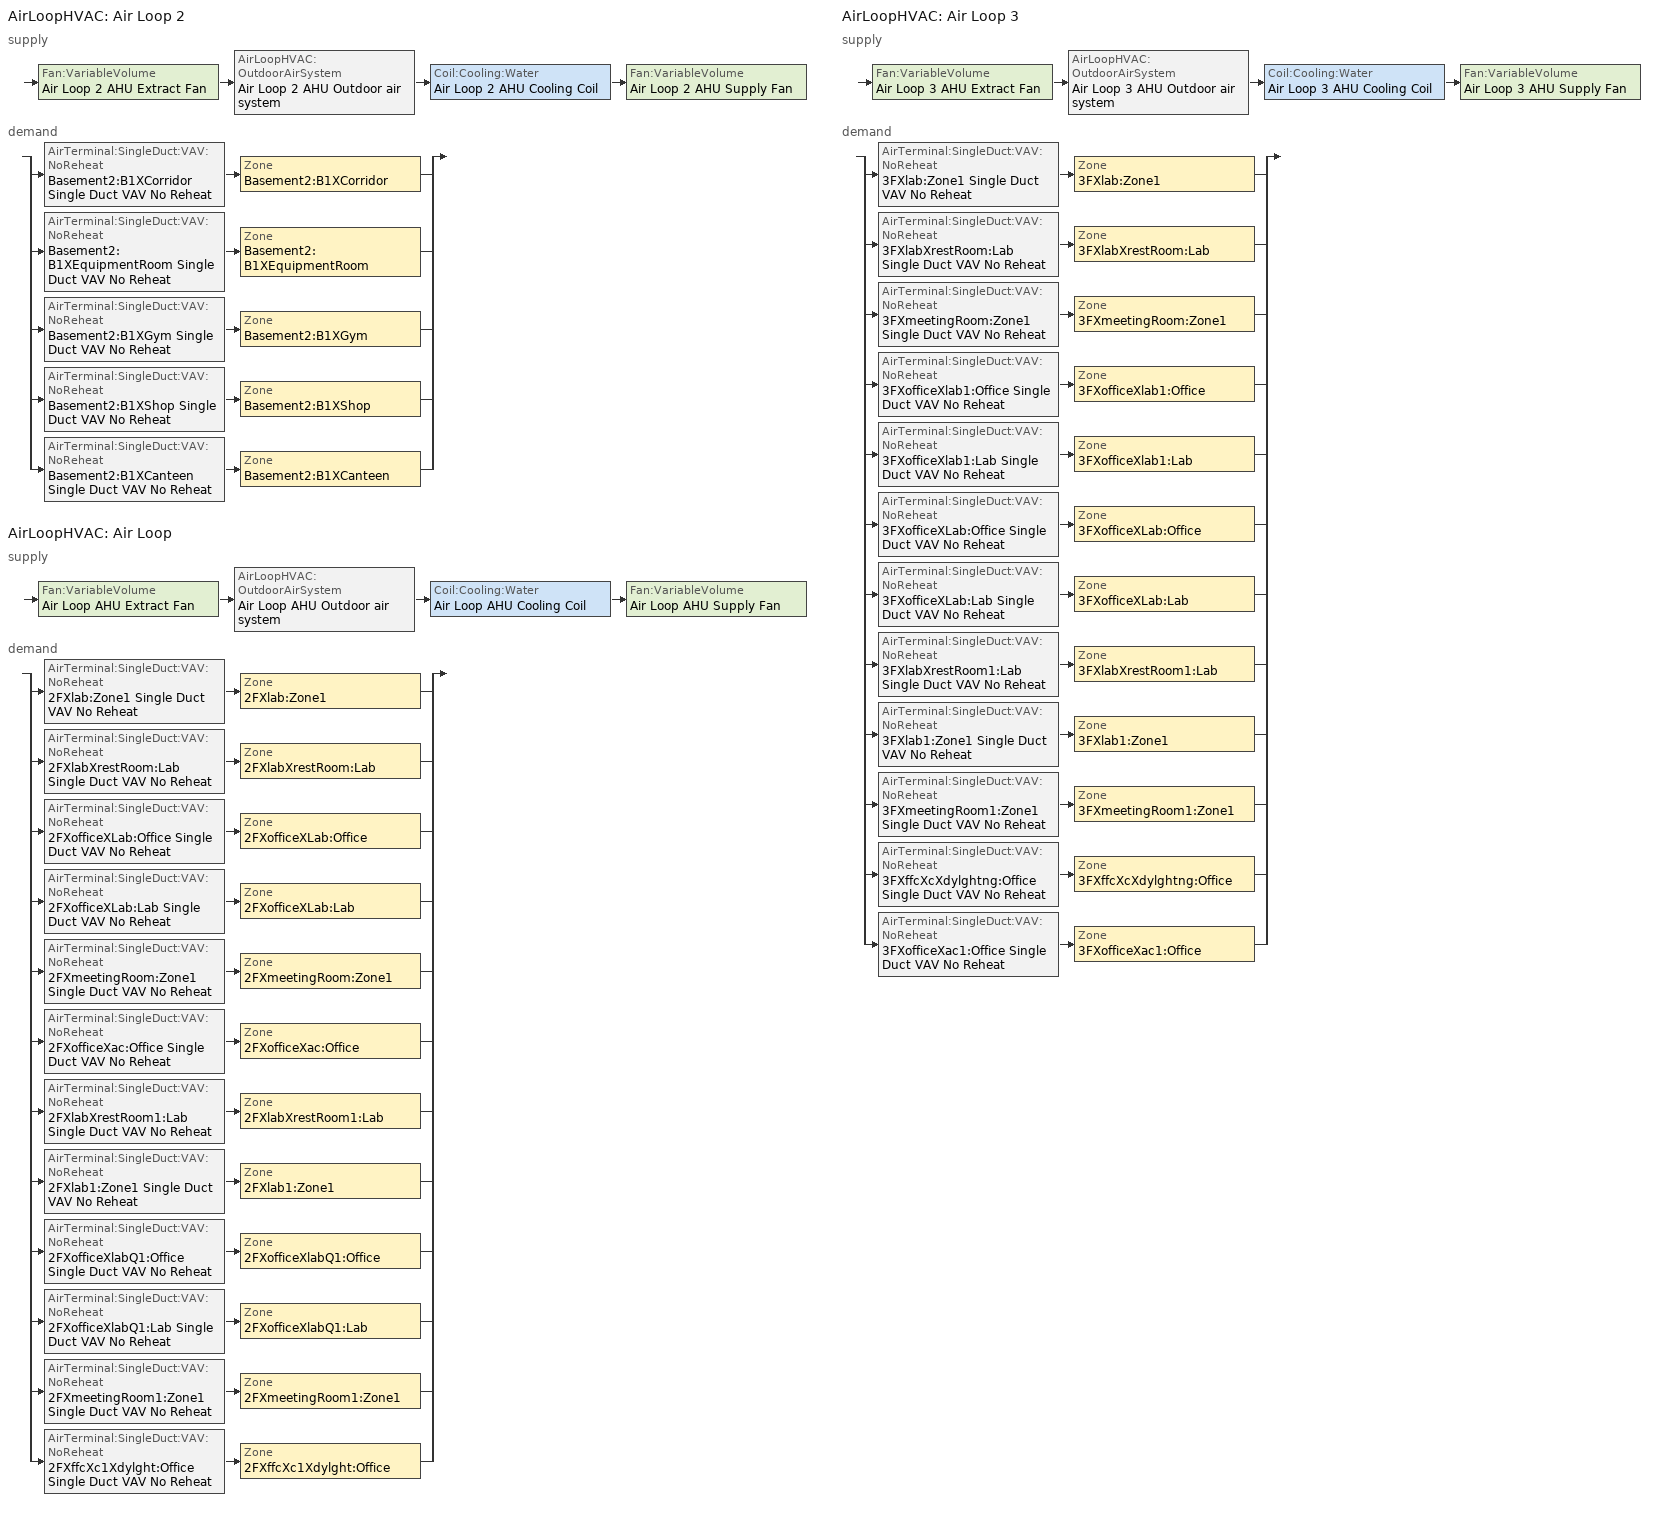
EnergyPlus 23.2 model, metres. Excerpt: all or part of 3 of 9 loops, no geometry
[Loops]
AirLoopHVAC 'Air Loop 2'
 supply: Fan:VariableVolume 'Air Loop 2 AHU Extract Fan' > AirLoopHVAC:OutdoorAirSystem 'Air Loop 2 AHU Outdoor air system' > Coil:Cooling:Water 'Air Loop 2 AHU Cooling Coil' > Fan:VariableVolume 'Air Loop 2 AHU Supply Fan'
 demand: split
  | AirTerminal:SingleDuct:VAV:NoReheat 'Basement2:B1XCorridor Single Duct VAV No Reheat' > Zone 'Basement2:B1XCorridor'
  | AirTerminal:SingleDuct:VAV:NoReheat 'Basement2:B1XEquipmentRoom Single Duct VAV No Reheat' > Zone 'Basement2:B1XEquipmentRoom'
  | AirTerminal:SingleDuct:VAV:NoReheat 'Basement2:B1XGym Single Duct VAV No Reheat' > Zone 'Basement2:B1XGym'
  | AirTerminal:SingleDuct:VAV:NoReheat 'Basement2:B1XShop Single Duct VAV No Reheat' > Zone 'Basement2:B1XShop'
  | AirTerminal:SingleDuct:VAV:NoReheat 'Basement2:B1XCanteen Single Duct VAV No Reheat' > Zone 'Basement2:B1XCanteen'
AirLoopHVAC 'Air Loop'
 supply: Fan:VariableVolume 'Air Loop AHU Extract Fan' > AirLoopHVAC:OutdoorAirSystem 'Air Loop AHU Outdoor air system' > Coil:Cooling:Water 'Air Loop AHU Cooling Coil' > Fan:VariableVolume 'Air Loop AHU Supply Fan'
 demand: split
  | AirTerminal:SingleDuct:VAV:NoReheat '2FXlab:Zone1 Single Duct VAV No Reheat' > Zone '2FXlab:Zone1'
  | AirTerminal:SingleDuct:VAV:NoReheat '2FXlabXrestRoom:Lab Single Duct VAV No Reheat' > Zone '2FXlabXrestRoom:Lab'
  | AirTerminal:SingleDuct:VAV:NoReheat '2FXofficeXLab:Office Single Duct VAV No Reheat' > Zone '2FXofficeXLab:Office'
  | AirTerminal:SingleDuct:VAV:NoReheat '2FXofficeXLab:Lab Single Duct VAV No Reheat' > Zone '2FXofficeXLab:Lab'
  | AirTerminal:SingleDuct:VAV:NoReheat '2FXmeetingRoom:Zone1 Single Duct VAV No Reheat' > Zone '2FXmeetingRoom:Zone1'
  | AirTerminal:SingleDuct:VAV:NoReheat '2FXofficeXac:Office Single Duct VAV No Reheat' > Zone '2FXofficeXac:Office'
  | AirTerminal:SingleDuct:VAV:NoReheat '2FXlabXrestRoom1:Lab Single Duct VAV No Reheat' > Zone '2FXlabXrestRoom1:Lab'
  | AirTerminal:SingleDuct:VAV:NoReheat '2FXlab1:Zone1 Single Duct VAV No Reheat' > Zone '2FXlab1:Zone1'
  | AirTerminal:SingleDuct:VAV:NoReheat '2FXofficeXlabQ1:Office Single Duct VAV No Reheat' > Zone '2FXofficeXlabQ1:Office'
  | AirTerminal:SingleDuct:VAV:NoReheat '2FXofficeXlabQ1:Lab Single Duct VAV No Reheat' > Zone '2FXofficeXlabQ1:Lab'
  | AirTerminal:SingleDuct:VAV:NoReheat '2FXmeetingRoom1:Zone1 Single Duct VAV No Reheat' > Zone '2FXmeetingRoom1:Zone1'
  | AirTerminal:SingleDuct:VAV:NoReheat '2FXffcXc1Xdylght:Office Single Duct VAV No Reheat' > Zone '2FXffcXc1Xdylght:Office'
AirLoopHVAC 'Air Loop 3'
 supply: Fan:VariableVolume 'Air Loop 3 AHU Extract Fan' > AirLoopHVAC:OutdoorAirSystem 'Air Loop 3 AHU Outdoor air system' > Coil:Cooling:Water 'Air Loop 3 AHU Cooling Coil' > Fan:VariableVolume 'Air Loop 3 AHU Supply Fan'
 demand: split
  | AirTerminal:SingleDuct:VAV:NoReheat '3FXlab:Zone1 Single Duct VAV No Reheat' > Zone '3FXlab:Zone1'
  | AirTerminal:SingleDuct:VAV:NoReheat '3FXlabXrestRoom:Lab Single Duct VAV No Reheat' > Zone '3FXlabXrestRoom:Lab'
  | AirTerminal:SingleDuct:VAV:NoReheat '3FXmeetingRoom:Zone1 Single Duct VAV No Reheat' > Zone '3FXmeetingRoom:Zone1'
  | AirTerminal:SingleDuct:VAV:NoReheat '3FXofficeXlab1:Office Single Duct VAV No Reheat' > Zone '3FXofficeXlab1:Office'
  | AirTerminal:SingleDuct:VAV:NoReheat '3FXofficeXlab1:Lab Single Duct VAV No Reheat' > Zone '3FXofficeXlab1:Lab'
  | AirTerminal:SingleDuct:VAV:NoReheat '3FXofficeXLab:Office Single Duct VAV No Reheat' > Zone '3FXofficeXLab:Office'
  | AirTerminal:SingleDuct:VAV:NoReheat '3FXofficeXLab:Lab Single Duct VAV No Reheat' > Zone '3FXofficeXLab:Lab'
  | AirTerminal:SingleDuct:VAV:NoReheat '3FXlabXrestRoom1:Lab Single Duct VAV No Reheat' > Zone '3FXlabXrestRoom1:Lab'
  | AirTerminal:SingleDuct:VAV:NoReheat '3FXlab1:Zone1 Single Duct VAV No Reheat' > Zone '3FXlab1:Zone1'
  | AirTerminal:SingleDuct:VAV:NoReheat '3FXmeetingRoom1:Zone1 Single Duct VAV No Reheat' > Zone '3FXmeetingRoom1:Zone1'
  | AirTerminal:SingleDuct:VAV:NoReheat '3FXffcXcXdylghtng:Office Single Duct VAV No Reheat' > Zone '3FXffcXcXdylghtng:Office'
  | AirTerminal:SingleDuct:VAV:NoReheat '3FXofficeXac1:Office Single Duct VAV No Reheat' > Zone '3FXofficeXac1:Office'
[Sizing:System] Type of Load to Size On=VentilationRequirement; Design Outdoor Air Flow Rate {m3/s}=autosize; Central Heating Maximum System Air Flow Ratio=autosize; Preheat Design Temperature {C}=5; Preheat Design Humidity Ratio {kgWater/kgDryAir}=0.008; Precool Design Temperature {C}=11; Precool Design Humidity Ratio {kgWater/kgDryAir}=0.008; Central Cooling Design Supply Air Temperature {C}=18; Central Heating Design Supply Air Temperature {C}=18; Type of Zone Sum to Use=Noncoincident; 100% Outdoor Air in Cooling=No; 100% Outdoor Air in Heating=No; Central Cooling Design Supply Air Humidity Ratio {kgWater/kgDryAir}=0.008; Central Heating Design Supply Air Humidity Ratio {kgWater/kgDryAir}=0.008; Cooling Supply Air Flow Rate Method=Designday; Heating Supply Air Flow Rate Method=Designday; System Outdoor Air Method=ZoneSum; Zone Maximum Outdoor Air Fraction=1; Cooling Design Capacity Method=CoolingDesignCapacity; Cooling Design Capacity {W}=autosize; Heating Design Capacity Method=HeatingDesignCapacity; Heating Design Capacity {W}=autosize; Central Cooling Capacity Control Method=VAV
Air Loop 2; Air Loop; Air Loop 3
[AirLoopHVAC] Design Supply Air Flow Rate {m3/s}=autosize
Air Loop 2; Air Loop; Air Loop 3
[Fan:VariableVolume] Availability Schedule=BPS LAB HVAC SCHEDULE; Fan Total Efficiency=0.99; Pressure Rise {Pa}=1500; Maximum Flow Rate {m3/s}=autosize; Fan Power Minimum Flow Rate Input Method=FixedFlowRate; Fan Power Minimum Flow Fraction=0.25; Fan Power Minimum Air Flow Rate {m3/s}=0; Motor Efficiency=0.9; Motor In Airstream Fraction=1; Fan Power Coefficient 1=0.0792803; Fan Power Coefficient 2=-0.12618; Fan Power Coefficient 3=1.81569; Fan Power Coefficient 4=-2.14488; Fan Power Coefficient 5=1.37799
Air Loop 2 AHU Extract Fan; Air Loop 2 AHU Supply Fan; Air Loop AHU Extract Fan; Air Loop AHU Supply Fan; Air Loop 3 AHU Extract Fan; Air Loop 3 AHU Supply Fan
[Controller:OutdoorAir] Minimum Outdoor Air Flow Rate {m3/s}=0; Maximum Outdoor Air Flow Rate {m3/s}=autosize; Economizer Control Type=NoEconomizer; Economizer Control Action Type=ModulateFlow; Lockout Type=NoLockout; Minimum Limit Type=FixedMinimum; Minimum Outdoor Air Schedule=BPS LAB SCHEDULE; High Humidity Control=No; High Humidity Outdoor Air Flow Ratio=1; Control High Indoor Humidity Based on Outdoor Humidity Ratio=Yes; Heat Recovery Bypass Control Type=BypassWhenWithinEconomizerLimits
Name | Mechanical Ventilation Controller
Air Loop 2 AHU Outdoor Air Controller | Air Loop 2 AHU Mechanical Ventilation Controller
Air Loop AHU Outdoor Air Controller | Air Loop AHU Mechanical Ventilation Controller
Air Loop 3 AHU Outdoor Air Controller | Air Loop 3 AHU Mechanical Ventilation Controller
[HeatExchanger:AirToAir:SensibleAndLatent] Availability Schedule=BPS LAB HVAC SCHEDULE; Nominal Supply Air Flow Rate {m3/s}=autosize; Sensible Effectiveness at 100% Heating Air Flow=0.7; Latent Effectiveness at 100% Heating Air Flow=0.7; Sensible Effectiveness at 75% Heating Air Flow=0.75; Latent Effectiveness at 75% Heating Air Flow=0.7; Sensible Effectiveness at 100% Cooling Air Flow=0.7; Latent Effectiveness at 100% Cooling Air Flow=0.7; Sensible Effectiveness at 75% Cooling Air Flow=0.75; Latent Effectiveness at 75% Cooling Air Flow=0.7; Nominal Electric Power {W}=0; Supply Air Outlet Temperature Control=No; Heat Exchanger Type=Rotary; Frost Control Type=None; Threshold Temperature {C}=1.7; Initial Defrost Time Fraction=0.167; Rate of Defrost Time Fraction Increase {1/K}=0.024; Economizer Lockout=Yes
Air Loop 2 AHU Heat Recovery Device; Air Loop AHU Heat Recovery Device; Air Loop 3 AHU Heat Recovery Device
[Controller:MechanicalVentilation] Availability Schedule=On 24/7; Demand Controlled Ventilation=Yes; System Outdoor Air Method=Standard62.1VentilationRateProcedure; Zone Maximum Outdoor Air Fraction=1
Name | Zone or ZoneList 1 | Design Specification Outdoor Air Object Name 1 | Design Specification Zone Air Distribution Object Name 1 | Zone or ZoneList 2 | Design Specification Outdoor Air Object Name 2 | Design Specification Zone Air Distribution Object Name 2 | Zone or ZoneList 3 | Design Specification Outdoor Air Object Name 3 | Design Specification Zone Air Distribution Object Name 3 | Zone or ZoneList 4 | Design Specification Outdoor Air Object Name 4 | Design Specification Zone Air Distribution Object Name 4 | Zone or ZoneList 5 | Design Specification Outdoor Air Object Name 5 | Design Specification Zone Air Distribution Object Name 5 | Zone or ZoneList 6 | Design Specification Outdoor Air Object Name 6 | Design Specification Zone Air Distribution Object Name 6 | Zone or ZoneList 7 | Design Specification Outdoor Air Object Name 7 | Design Specification Zone Air Distribution Object Name 7 | Zone or ZoneList 8 | Design Specification Outdoor Air Object Name 8 | Design Specification Zone Air Distribution Object Name 8 | Zone or ZoneList 9 | Design Specification Outdoor Air Object Name 9 | Design Specification Zone Air Distribution Object Name 9 | Zone or ZoneList 10 | Design Specification Outdoor Air Object Name 10 | Design Specification Zone Air Distribution Object Name 10 | Zone or ZoneList 11 | Design Specification Outdoor Air Object Name 11 | Design Specification Zone Air Distribution Object Name 11 | Zone or ZoneList 12 | Design Specification Outdoor Air Object Name 12 | Design Specification Zone Air Distribution Object Name 12
Air Loop 2 AHU Mechanical Ventilation Controller | Basement2:B1XCorridor | Basement2:B1XCorridor Design Specification Outdoor Air Object | Basement2:B1XCorridor Design Specification Zone Air Distribution Object | Basement2:B1XEquipmentRoom | Basement2:B1XEquipmentRoom Design Specification Outdoor Air Object | Basement2:B1XEquipmentRoom Design Specification Zone Air Distribution Object | Basement2:B1XGym | Basement2:B1XGym Design Specification Outdoor Air Object | Basement2:B1XGym Design Specification Zone Air Distribution Object | Basement2:B1XShop | Basement2:B1XShop Design Specification Outdoor Air Object | Basement2:B1XShop Design Specification Zone Air Distribution Object | Basement2:B1XCanteen | Basement2:B1XCanteen Design Specification Outdoor Air Object | Basement2:B1XCanteen Design Specification Zone Air Distribution Object
Air Loop AHU Mechanical Ventilation Controller | 2FXlab:Zone1 | 2FXlab:Zone1 Design Specification Outdoor Air Object | 2FXlab:Zone1 Design Specification Zone Air Distribution Object | 2FXlabXrestRoom:Lab | 2FXlabXrestRoom:Lab Design Specification Outdoor Air Object | 2FXlabXrestRoom:Lab Design Specification Zone Air Distribution Object | 2FXofficeXLab:Office | 2FXofficeXLab:Office Design Specification Outdoor Air Object | 2FXofficeXLab:Office Design Specification Zone Air Distribution Object | 2FXofficeXLab:Lab | 2FXofficeXLab:Lab Design Specification Outdoor Air Object | 2FXofficeXLab:Lab Design Specification Zone Air Distribution Object | 2FXmeetingRoom:Zone1 | 2FXmeetingRoom:Zone1 Design Specification Outdoor Air Object | 2FXmeetingRoom:Zone1 Design Specification Zone Air Distribution Object | 2FXofficeXac:Office | 2FXofficeXac:Office Design Specification Outdoor Air Object | 2FXofficeXac:Office Design Specification Zone Air Distribution Object | 2FXlabXrestRoom1:Lab | 2FXlabXrestRoom1:Lab Design Specification Outdoor Air Object | 2FXlabXrestRoom1:Lab Design Specification Zone Air Distribution Object | 2FXlab1:Zone1 | 2FXlab1:Zone1 Design Specification Outdoor Air Object | 2FXlab1:Zone1 Design Specification Zone Air Distribution Object | 2FXofficeXlabQ1:Office | 2FXofficeXlabQ1:Office Design Specification Outdoor Air Object | 2FXofficeXlabQ1:Office Design Specification Zone Air Distribution Object | 2FXofficeXlabQ1:Lab | 2FXofficeXlabQ1:Lab Design Specification Outdoor Air Object | 2FXofficeXlabQ1:Lab Design Specification Zone Air Distribution Object | 2FXmeetingRoom1:Zone1 | 2FXmeetingRoom1:Zone1 Design Specification Outdoor Air Object | 2FXmeetingRoom1:Zone1 Design Specification Zone Air Distribution Object | 2FXffcXc1Xdylght:Office | 2FXffcXc1Xdylght:Office Design Specification Outdoor Air Object | 2FXffcXc1Xdylght:Office Design Specification Zone Air Distribution Object
Air Loop 3 AHU Mechanical Ventilation Controller | 3FXlab:Zone1 | 3FXlab:Zone1 Design Specification Outdoor Air Object | 3FXlab:Zone1 Design Specification Zone Air Distribution Object | 3FXlabXrestRoom:Lab | 3FXlabXrestRoom:Lab Design Specification Outdoor Air Object | 3FXlabXrestRoom:Lab Design Specification Zone Air Distribution Object | 3FXmeetingRoom:Zone1 | 3FXmeetingRoom:Zone1 Design Specification Outdoor Air Object | 3FXmeetingRoom:Zone1 Design Specification Zone Air Distribution Object | 3FXofficeXlab1:Office | 3FXofficeXlab1:Office Design Specification Outdoor Air Object | 3FXofficeXlab1:Office Design Specification Zone Air Distribution Object | 3FXofficeXlab1:Lab | 3FXofficeXlab1:Lab Design Specification Outdoor Air Object | 3FXofficeXlab1:Lab Design Specification Zone Air Distribution Object | 3FXofficeXLab:Office | 3FXofficeXLab:Office Design Specification Outdoor Air Object | 3FXofficeXLab:Office Design Specification Zone Air Distribution Object | 3FXofficeXLab:Lab | 3FXofficeXLab:Lab Design Specification Outdoor Air Object | 3FXofficeXLab:Lab Design Specification Zone Air Distribution Object | 3FXlabXrestRoom1:Lab | 3FXlabXrestRoom1:Lab Design Specification Outdoor Air Object | 3FXlabXrestRoom1:Lab Design Specification Zone Air Distribution Object | 3FXlab1:Zone1 | 3FXlab1:Zone1 Design Specification Outdoor Air Object | 3FXlab1:Zone1 Design Specification Zone Air Distribution Object | 3FXmeetingRoom1:Zone1 | 3FXmeetingRoom1:Zone1 Design Specification Outdoor Air Object | 3FXmeetingRoom1:Zone1 Design Specification Zone Air Distribution Object | 3FXffcXcXdylghtng:Office | 3FXffcXcXdylghtng:Office Design Specification Outdoor Air Object | 3FXffcXcXdylghtng:Office Design Specification Zone Air Distribution Object | 3FXofficeXac1:Office | 3FXofficeXac1:Office Design Specification Outdoor Air Object | 3FXofficeXac1:Office Design Specification Zone Air Distribution Object
[Coil:Cooling:Water] Availability Schedule=BPS LAB HVAC SCHEDULE; Design Water Flow Rate {m3/s}=autosize; Design Air Flow Rate {m3/s}=autosize; Design Inlet Water Temperature {C}=autosize; Design Inlet Air Temperature {C}=autosize; Design Outlet Air Temperature {C}=autosize; Design Inlet Air Humidity Ratio {kgWater/kgDryAir}=autosize; Design Outlet Air Humidity Ratio {kgWater/kgDryAir}=autosize; Type of Analysis=SimpleAnalysis; Heat Exchanger Configuration=CrossFlow
Air Loop 2 AHU Cooling Coil; Air Loop AHU Cooling Coil; Air Loop 3 AHU Cooling Coil
[ZoneControl:Thermostat] Control Type Schedule=Control type schedule: Always 4
Name | Zone or ZoneList | Control 1
Basement2:B1XCorridor Thermostat | Basement2:B1XCorridor | Basement2:B1XCorridor Dual SP
Basement2:B1XEquipmentRoom Thermostat | Basement2:B1XEquipmentRoom | Basement2:B1XEquipmentRoom Dual SP
Basement2:B1XGym Thermostat | Basement2:B1XGym | Basement2:B1XGym Dual SP
Basement2:B1XShop Thermostat | Basement2:B1XShop | Basement2:B1XShop Dual SP
Basement2:B1XCanteen Thermostat | Basement2:B1XCanteen | Basement2:B1XCanteen Dual SP
2FXlab:Zone1 Thermostat | 2FXlab:Zone1 | 2FXlab:Zone1 Dual SP
2FXlabXrestRoom:Lab Thermostat | 2FXlabXrestRoom:Lab | 2FXlabXrestRoom:Lab Dual SP
2FXofficeXLab:Office Thermostat | 2FXofficeXLab:Office | 2FXofficeXLab:Office Dual SP
2FXofficeXLab:Lab Thermostat | 2FXofficeXLab:Lab | 2FXofficeXLab:Lab Dual SP
2FXmeetingRoom:Zone1 Thermostat | 2FXmeetingRoom:Zone1 | 2FXmeetingRoom:Zone1 Dual SP
2FXofficeXac:Office Thermostat | 2FXofficeXac:Office | 2FXofficeXac:Office Dual SP
2FXlabXrestRoom1:Lab Thermostat | 2FXlabXrestRoom1:Lab | 2FXlabXrestRoom1:Lab Dual SP
2FXlab1:Zone1 Thermostat | 2FXlab1:Zone1 | 2FXlab1:Zone1 Dual SP
2FXofficeXlabQ1:Office Thermostat | 2FXofficeXlabQ1:Office | 2FXofficeXlabQ1:Office Dual SP
2FXofficeXlabQ1:Lab Thermostat | 2FXofficeXlabQ1:Lab | 2FXofficeXlabQ1:Lab Dual SP
2FXmeetingRoom1:Zone1 Thermostat | 2FXmeetingRoom1:Zone1 | 2FXmeetingRoom1:Zone1 Dual SP
2FXffcXc1Xdylght:Office Thermostat | 2FXffcXc1Xdylght:Office | 2FXffcXc1Xdylght:Office Dual SP
3FXlab:Zone1 Thermostat | 3FXlab:Zone1 | 3FXlab:Zone1 Dual SP
3FXlabXrestRoom:Lab Thermostat | 3FXlabXrestRoom:Lab | 3FXlabXrestRoom:Lab Dual SP
3FXmeetingRoom:Zone1 Thermostat | 3FXmeetingRoom:Zone1 | 3FXmeetingRoom:Zone1 Dual SP
3FXofficeXlab1:Office Thermostat | 3FXofficeXlab1:Office | 3FXofficeXlab1:Office Dual SP
3FXofficeXlab1:Lab Thermostat | 3FXofficeXlab1:Lab | 3FXofficeXlab1:Lab Dual SP
3FXofficeXLab:Office Thermostat | 3FXofficeXLab:Office | 3FXofficeXLab:Office Dual SP
3FXofficeXLab:Lab Thermostat | 3FXofficeXLab:Lab | 3FXofficeXLab:Lab Dual SP
3FXlabXrestRoom1:Lab Thermostat | 3FXlabXrestRoom1:Lab | 3FXlabXrestRoom1:Lab Dual SP
3FXlab1:Zone1 Thermostat | 3FXlab1:Zone1 | 3FXlab1:Zone1 Dual SP
3FXmeetingRoom1:Zone1 Thermostat | 3FXmeetingRoom1:Zone1 | 3FXmeetingRoom1:Zone1 Dual SP
3FXffcXcXdylghtng:Office Thermostat | 3FXffcXcXdylghtng:Office | 3FXffcXcXdylghtng:Office Dual SP
3FXofficeXac1:Office Thermostat | 3FXofficeXac1:Office | 3FXofficeXac1:Office Dual SP
[ThermostatSetpoint:DualSetpoint] Heating Setpoint Temperature Schedule=Heating set point schedule; Cooling Setpoint Temperature Schedule=Cooling set point schedule
Basement2:B1XCorridor Dual SP; Basement2:B1XEquipmentRoom Dual SP; Basement2:B1XGym Dual SP; Basement2:B1XShop Dual SP; Basement2:B1XCanteen Dual SP; 2FXlab:Zone1 Dual SP; 2FXlabXrestRoom:Lab Dual SP; 2FXofficeXLab:Office Dual SP; 2FXofficeXLab:Lab Dual SP; 2FXmeetingRoom:Zone1 Dual SP; 2FXofficeXac:Office Dual SP; 2FXlabXrestRoom1:Lab Dual SP; 2FXlab1:Zone1 Dual SP; 2FXofficeXlabQ1:Office Dual SP; 2FXofficeXlabQ1:Lab Dual SP; 2FXmeetingRoom1:Zone1 Dual SP; 2FXffcXc1Xdylght:Office Dual SP; 3FXlab:Zone1 Dual SP; 3FXlabXrestRoom:Lab Dual SP; 3FXmeetingRoom:Zone1 Dual SP; 3FXofficeXlab1:Office Dual SP; 3FXofficeXlab1:Lab Dual SP; 3FXofficeXLab:Office Dual SP; 3FXofficeXLab:Lab Dual SP; 3FXlabXrestRoom1:Lab Dual SP; 3FXlab1:Zone1 Dual SP; 3FXmeetingRoom1:Zone1 Dual SP; 3FXffcXcXdylghtng:Office Dual SP; 3FXofficeXac1:Office Dual SP
[Sizing:Zone] Zone Cooling Design Supply Air Temperature Input Method=SupplyAirTemperature; Zone Cooling Design Supply Air Temperature {C}=14; Zone Heating Design Supply Air Temperature Input Method=SupplyAirTemperature; Zone Heating Design Supply Air Temperature {C}=50; Zone Cooling Design Supply Air Humidity Ratio {kgWater/kgDryAir}=0.009; Zone Heating Design Supply Air Humidity Ratio {kgWater/kgDryAir}=0.004; Zone Heating Sizing Factor=1.25; Zone Cooling Sizing Factor=1.15; Cooling Design Air Flow Method=DesignDay; Cooling Design Air Flow Rate {m3/s}=0; Cooling Minimum Air Flow per Zone Floor Area {m3/s-m2}=0.00076; Cooling Minimum Air Flow {m3/s}=0; Cooling Minimum Air Flow Fraction=0; Heating Design Air Flow Method=DesignDay; Heating Design Air Flow Rate {m3/s}=0; Heating Maximum Air Flow per Zone Floor Area {m3/s-m2}=0.00203; Heating Maximum Air Flow {m3/s}=0.14158; Heating Maximum Air Flow Fraction=0.3; Dedicated Outdoor Air System Control Strategy=NeutralSupplyAir; Dedicated Outdoor Air Low Setpoint Temperature for Design {C}=autosize; Dedicated Outdoor Air High Setpoint Temperature for Design {C}=autosize; Zone Load Sizing Method=Sensible Load Only No Latent Load; Zone Latent Cooling Design Supply Air Humidity Ratio Input Method=HumidityRatioDifference; Zone Cooling Design Supply Air Humidity Ratio Difference {kgWater/kgDryAir}=0.005; Zone Latent Heating Design Supply Air Humidity Ratio Input Method=HumidityRatioDifference; Zone Humidification Design Supply Air Humidity Ratio Difference {kgWater/kgDryAir}=0.005
Name | Zone Cooling Design Supply Air Temperature Difference {deltaC} | Zone Heating Design Supply Air Temperature Difference {deltaC} | Design Specification Outdoor Air Object | Design Specification Zone Air Distribution Object | Account for Dedicated Outdoor Air System
Basement2:B1XCorridor | 5 | 15 | Basement2:B1XCorridor Design Specification Outdoor Air Object | Basement2:B1XCorridor Design Specification Zone Air Distribution Object | No
Basement2:B1XEquipmentRoom | 5 | 15 | Basement2:B1XEquipmentRoom Design Specification Outdoor Air Object | Basement2:B1XEquipmentRoom Design Specification Zone Air Distribution Object | Yes
Basement2:B1XGym | 5 | 15 | Basement2:B1XGym Design Specification Outdoor Air Object | Basement2:B1XGym Design Specification Zone Air Distribution Object | Yes
Basement2:B1XShop | 5 | 15 | Basement2:B1XShop Design Specification Outdoor Air Object | Basement2:B1XShop Design Specification Zone Air Distribution Object | Yes
Basement2:B1XCanteen | 5 | 15 | Basement2:B1XCanteen Design Specification Outdoor Air Object | Basement2:B1XCanteen Design Specification Zone Air Distribution Object | Yes
2FXlab:Zone1 | 10 | 10 | 2FXlab:Zone1 Design Specification Outdoor Air Object | 2FXlab:Zone1 Design Specification Zone Air Distribution Object | No
2FXlabXrestRoom:Lab | 10 | 10 | 2FXlabXrestRoom:Lab Design Specification Outdoor Air Object | 2FXlabXrestRoom:Lab Design Specification Zone Air Distribution Object | No
2FXofficeXLab:Office | 10 | 10 | 2FXofficeXLab:Office Design Specification Outdoor Air Object | 2FXofficeXLab:Office Design Specification Zone Air Distribution Object | No
2FXofficeXLab:Lab | 10 | 10 | 2FXofficeXLab:Lab Design Specification Outdoor Air Object | 2FXofficeXLab:Lab Design Specification Zone Air Distribution Object | No
2FXmeetingRoom:Zone1 | 10 | 10 | 2FXmeetingRoom:Zone1 Design Specification Outdoor Air Object | 2FXmeetingRoom:Zone1 Design Specification Zone Air Distribution Object | No
2FXofficeXac:Office | 10 | 10 | 2FXofficeXac:Office Design Specification Outdoor Air Object | 2FXofficeXac:Office Design Specification Zone Air Distribution Object | No
2FXlabXrestRoom1:Lab | 10 | 10 | 2FXlabXrestRoom1:Lab Design Specification Outdoor Air Object | 2FXlabXrestRoom1:Lab Design Specification Zone Air Distribution Object | No
2FXlab1:Zone1 | 10 | 10 | 2FXlab1:Zone1 Design Specification Outdoor Air Object | 2FXlab1:Zone1 Design Specification Zone Air Distribution Object | No
2FXofficeXlabQ1:Office | 10 | 10 | 2FXofficeXlabQ1:Office Design Specification Outdoor Air Object | 2FXofficeXlabQ1:Office Design Specification Zone Air Distribution Object | No
2FXofficeXlabQ1:Lab | 10 | 10 | 2FXofficeXlabQ1:Lab Design Specification Outdoor Air Object | 2FXofficeXlabQ1:Lab Design Specification Zone Air Distribution Object | No
2FXmeetingRoom1:Zone1 | 10 | 10 | 2FXmeetingRoom1:Zone1 Design Specification Outdoor Air Object | 2FXmeetingRoom1:Zone1 Design Specification Zone Air Distribution Object | No
2FXffcXc1Xdylght:Office | 10 | 10 | 2FXffcXc1Xdylght:Office Design Specification Outdoor Air Object | 2FXffcXc1Xdylght:Office Design Specification Zone Air Distribution Object | No
3FXlab:Zone1 | 10 | 10 | 3FXlab:Zone1 Design Specification Outdoor Air Object | 3FXlab:Zone1 Design Specification Zone Air Distribution Object | No
3FXlabXrestRoom:Lab | 10 | 10 | 3FXlabXrestRoom:Lab Design Specification Outdoor Air Object | 3FXlabXrestRoom:Lab Design Specification Zone Air Distribution Object | No
3FXmeetingRoom:Zone1 | 10 | 10 | 3FXmeetingRoom:Zone1 Design Specification Outdoor Air Object | 3FXmeetingRoom:Zone1 Design Specification Zone Air Distribution Object | No
3FXofficeXlab1:Office | 10 | 10 | 3FXofficeXlab1:Office Design Specification Outdoor Air Object | 3FXofficeXlab1:Office Design Specification Zone Air Distribution Object | No
3FXofficeXlab1:Lab | 10 | 10 | 3FXofficeXlab1:Lab Design Specification Outdoor Air Object | 3FXofficeXlab1:Lab Design Specification Zone Air Distribution Object | No
3FXofficeXLab:Office | 10 | 10 | 3FXofficeXLab:Office Design Specification Outdoor Air Object | 3FXofficeXLab:Office Design Specification Zone Air Distribution Object | No
3FXofficeXLab:Lab | 10 | 10 | 3FXofficeXLab:Lab Design Specification Outdoor Air Object | 3FXofficeXLab:Lab Design Specification Zone Air Distribution Object | No
3FXlabXrestRoom1:Lab | 10 | 10 | 3FXlabXrestRoom1:Lab Design Specification Outdoor Air Object | 3FXlabXrestRoom1:Lab Design Specification Zone Air Distribution Object | No
3FXlab1:Zone1 | 10 | 10 | 3FXlab1:Zone1 Design Specification Outdoor Air Object | 3FXlab1:Zone1 Design Specification Zone Air Distribution Object | No
3FXmeetingRoom1:Zone1 | 10 | 10 | 3FXmeetingRoom1:Zone1 Design Specification Outdoor Air Object | 3FXmeetingRoom1:Zone1 Design Specification Zone Air Distribution Object | No
3FXffcXcXdylghtng:Office | 10 | 10 | 3FXffcXcXdylghtng:Office Design Specification Outdoor Air Object | 3FXffcXcXdylghtng:Office Design Specification Zone Air Distribution Object | No
3FXofficeXac1:Office | 10 | 10 | 3FXofficeXac1:Office Design Specification Outdoor Air Object | 3FXofficeXac1:Office Design Specification Zone Air Distribution Object | No
[DesignSpecification:OutdoorAir] Outdoor Air Flow per Zone Floor Area {m3/s-m2}=0; Outdoor Air Flow per Zone {m3/s}=0; Outdoor Air Flow Air Changes per Hour {1/hr}=0; Outdoor Air Schedule=On 24/7
Name | Outdoor Air Method | Outdoor Air Flow per Person {m3/s-person}
Basement2:B1XCorridor Design Specification Outdoor Air Object | Sum | 0
Basement2:B1XEquipmentRoom Design Specification Outdoor Air Object; Basement2:B1XGym Design Specification Outdoor Air Object; Basement2:B1XCanteen Design Specification Outdoor Air Object | Sum | 0.005
Basement2:B1XShop Design Specification Outdoor Air Object | Sum | 0.01
2FXlab:Zone1 Design Specification Outdoor Air Object; 2FXlabXrestRoom:Lab Design Specification Outdoor Air Object; 2FXofficeXLab:Office Design Specification Outdoor Air Object; 2FXofficeXLab:Lab Design Specification Outdoor Air Object; 2FXmeetingRoom:Zone1 Design Specification Outdoor Air Object; 2FXofficeXac:Office Design Specification Outdoor Air Object; 2FXlabXrestRoom1:Lab Design Specification Outdoor Air Object; 2FXlab1:Zone1 Design Specification Outdoor Air Object; 2FXofficeXlabQ1:Office Design Specification Outdoor Air Object; 2FXofficeXlabQ1:Lab Design Specification Outdoor Air Object; 2FXmeetingRoom1:Zone1 Design Specification Outdoor Air Object; 2FXffcXc1Xdylght:Office Design Specification Outdoor Air Object; 3FXlab:Zone1 Design Specification Outdoor Air Object; 3FXlabXrestRoom:Lab Design Specification Outdoor Air Object; 3FXmeetingRoom:Zone1 Design Specification Outdoor Air Object; 3FXofficeXlab1:Office Design Specification Outdoor Air Object; 3FXofficeXlab1:Lab Design Specification Outdoor Air Object; 3FXofficeXLab:Office Design Specification Outdoor Air Object; 3FXofficeXLab:Lab Design Specification Outdoor Air Object; 3FXlabXrestRoom1:Lab Design Specification Outdoor Air Object; 3FXlab1:Zone1 Design Specification Outdoor Air Object; 3FXmeetingRoom1:Zone1 Design Specification Outdoor Air Object; 3FXffcXcXdylghtng:Office Design Specification Outdoor Air Object; 3FXofficeXac1:Office Design Specification Outdoor Air Object | Flow/Person | 0.00944
[DesignSpecification:ZoneAirDistribution] Zone Air Distribution Effectiveness in Cooling Mode=1; Zone Air Distribution Effectiveness in Heating Mode=1; Zone Secondary Recirculation Fraction=0
Basement2:B1XCorridor Design Specification Zone Air Distribution Object; Basement2:B1XEquipmentRoom Design Specification Zone Air Distribution Object; Basement2:B1XGym Design Specification Zone Air Distribution Object; Basement2:B1XShop Design Specification Zone Air Distribution Object; Basement2:B1XCanteen Design Specification Zone Air Distribution Object; 2FXlab:Zone1 Design Specification Zone Air Distribution Object; 2FXlabXrestRoom:Lab Design Specification Zone Air Distribution Object; 2FXofficeXLab:Office Design Specification Zone Air Distribution Object; 2FXofficeXLab:Lab Design Specification Zone Air Distribution Object; 2FXmeetingRoom:Zone1 Design Specification Zone Air Distribution Object; 2FXofficeXac:Office Design Specification Zone Air Distribution Object; 2FXlabXrestRoom1:Lab Design Specification Zone Air Distribution Object; 2FXlab1:Zone1 Design Specification Zone Air Distribution Object; 2FXofficeXlabQ1:Office Design Specification Zone Air Distribution Object; 2FXofficeXlabQ1:Lab Design Specification Zone Air Distribution Object; 2FXmeetingRoom1:Zone1 Design Specification Zone Air Distribution Object; 2FXffcXc1Xdylght:Office Design Specification Zone Air Distribution Object; 3FXlab:Zone1 Design Specification Zone Air Distribution Object; 3FXlabXrestRoom:Lab Design Specification Zone Air Distribution Object; 3FXmeetingRoom:Zone1 Design Specification Zone Air Distribution Object; 3FXofficeXlab1:Office Design Specification Zone Air Distribution Object; 3FXofficeXlab1:Lab Design Specification Zone Air Distribution Object; 3FXofficeXLab:Office Design Specification Zone Air Distribution Object; 3FXofficeXLab:Lab Design Specification Zone Air Distribution Object; 3FXlabXrestRoom1:Lab Design Specification Zone Air Distribution Object; 3FXlab1:Zone1 Design Specification Zone Air Distribution Object; 3FXmeetingRoom1:Zone1 Design Specification Zone Air Distribution Object; 3FXffcXcXdylghtng:Office Design Specification Zone Air Distribution Object; 3FXofficeXac1:Office Design Specification Zone Air Distribution Object
[Zone equipment]
Basement2:B1XCorridor: Basement2:B1XCorridor Fan Coil Unit, Basement2:B1XCorridor Single Duct VAV No Reheat
Basement2:B1XEquipmentRoom: Basement2:B1XEquipmentRoom Fan Coil Unit, Basement2:B1XEquipmentRoom Single Duct VAV No Reheat
Basement2:B1XGym: Basement2:B1XGym Fan Coil Unit, Basement2:B1XGym Single Duct VAV No Reheat
Basement2:B1XShop: Basement2:B1XShop Fan Coil Unit, Basement2:B1XShop Single Duct VAV No Reheat
Basement2:B1XCanteen: Basement2:B1XCanteen Fan Coil Unit, Basement2:B1XCanteen Single Duct VAV No Reheat
2FXlab:Zone1: 2FXlab:Zone1 Fan Coil Unit, 2FXlab:Zone1 Single Duct VAV No Reheat
2FXlabXrestRoom:Lab: 2FXlabXrestRoom:Lab Fan Coil Unit, 2FXlabXrestRoom:Lab Single Duct VAV No Reheat
2FXofficeXLab:Office: 2FXofficeXLab:Office Fan Coil Unit, 2FXofficeXLab:Office Single Duct VAV No Reheat
2FXofficeXLab:Lab: 2FXofficeXLab:Lab Fan Coil Unit, 2FXofficeXLab:Lab Single Duct VAV No Reheat
2FXmeetingRoom:Zone1: 2FXmeetingRoom:Zone1 Fan Coil Unit, 2FXmeetingRoom:Zone1 Single Duct VAV No Reheat
2FXofficeXac:Office: 2FXofficeXac:Office Fan Coil Unit, 2FXofficeXac:Office Single Duct VAV No Reheat
2FXlabXrestRoom1:Lab: 2FXlabXrestRoom1:Lab Fan Coil Unit, 2FXlabXrestRoom1:Lab Single Duct VAV No Reheat
2FXlab1:Zone1: 2FXlab1:Zone1 Fan Coil Unit, 2FXlab1:Zone1 Single Duct VAV No Reheat
2FXofficeXlabQ1:Office: 2FXofficeXlabQ1:Office Fan Coil Unit, 2FXofficeXlabQ1:Office Single Duct VAV No Reheat
2FXofficeXlabQ1:Lab: 2FXofficeXlabQ1:Lab Fan Coil Unit, 2FXofficeXlabQ1:Lab Single Duct VAV No Reheat
2FXmeetingRoom1:Zone1: 2FXmeetingRoom1:Zone1 Fan Coil Unit, 2FXmeetingRoom1:Zone1 Single Duct VAV No Reheat
2FXffcXc1Xdylght:Office: 2FXffcXc1Xdylght:Office Fan Coil Unit, 2FXffcXc1Xdylght:Office Single Duct VAV No Reheat
3FXlab:Zone1: 3FXlab:Zone1 Single Duct VAV No Reheat, 3FXlab:Zone1 Fan Coil Unit
3FXlabXrestRoom:Lab: 3FXlabXrestRoom:Lab Single Duct VAV No Reheat, 3FXlabXrestRoom:Lab Fan Coil Unit
3FXmeetingRoom:Zone1: 3FXmeetingRoom:Zone1 Single Duct VAV No Reheat, 3FXmeetingRoom:Zone1 Fan Coil Unit
3FXofficeXlab1:Office: 3FXofficeXlab1:Office Single Duct VAV No Reheat, 3FXofficeXlab1:Office Fan Coil Unit
3FXofficeXlab1:Lab: 3FXofficeXlab1:Lab Single Duct VAV No Reheat, 3FXofficeXlab1:Lab Fan Coil Unit
3FXofficeXLab:Office: 3FXofficeXLab:Office Single Duct VAV No Reheat, 3FXofficeXLab:Office Fan Coil Unit
3FXofficeXLab:Lab: 3FXofficeXLab:Lab Single Duct VAV No Reheat, 3FXofficeXLab:Lab Fan Coil Unit
3FXlabXrestRoom1:Lab: 3FXlabXrestRoom1:Lab Single Duct VAV No Reheat, 3FXlabXrestRoom1:Lab Fan Coil Unit
3FXlab1:Zone1: 3FXlab1:Zone1 Single Duct VAV No Reheat, 3FXlab1:Zone1 Fan Coil Unit
3FXmeetingRoom1:Zone1: 3FXmeetingRoom1:Zone1 Single Duct VAV No Reheat, 3FXmeetingRoom1:Zone1 Fan Coil Unit
3FXffcXcXdylghtng:Office: 3FXffcXcXdylghtng:Office Single Duct VAV No Reheat, 3FXffcXcXdylghtng:Office Fan Coil Unit
3FXofficeXac1:Office: 3FXofficeXac1:Office Single Duct VAV No Reheat, 3FXofficeXac1:Office Fan Coil Unit
[AirTerminal:SingleDuct:VAV:NoReheat] Maximum Air Flow Rate {m3/s}=autosize; Zone Minimum Air Flow Input Method=Constant; Constant Minimum Air Flow Fraction=0.3; Fixed Minimum Air Flow Rate {m3/s}=0.1; Minimum Air Flow Fraction Schedule=Min supply air flow fraction schedule: Always 0.3
Name | Availability Schedule | Design Specification Outdoor Air Object
Basement2:B1XCorridor Single Duct VAV No Reheat | BPS LAB HVAC SCHEDULE | Basement2:B1XCorridor Design Specification Outdoor Air Object
Basement2:B1XEquipmentRoom Single Duct VAV No Reheat | BPS LAB HVAC SCHEDULE | Basement2:B1XEquipmentRoom Design Specification Outdoor Air Object
Basement2:B1XGym Single Duct VAV No Reheat | BPS LAB HVAC SCHEDULE | Basement2:B1XGym Design Specification Outdoor Air Object
Basement2:B1XShop Single Duct VAV No Reheat | BPS LAB HVAC SCHEDULE | Basement2:B1XShop Design Specification Outdoor Air Object
Basement2:B1XCanteen Single Duct VAV No Reheat | BPS LAB HVAC SCHEDULE | Basement2:B1XCanteen Design Specification Outdoor Air Object
2FXlab:Zone1 Single Duct VAV No Reheat; 2FXlabXrestRoom:Lab Single Duct VAV No Reheat; 2FXofficeXLab:Office Single Duct VAV No Reheat; 2FXofficeXLab:Lab Single Duct VAV No Reheat; 2FXmeetingRoom:Zone1 Single Duct VAV No Reheat; 2FXofficeXac:Office Single Duct VAV No Reheat; 2FXlabXrestRoom1:Lab Single Duct VAV No Reheat; 2FXlab1:Zone1 Single Duct VAV No Reheat; 2FXofficeXlabQ1:Office Single Duct VAV No Reheat; 2FXofficeXlabQ1:Lab Single Duct VAV No Reheat; 2FXmeetingRoom1:Zone1 Single Duct VAV No Reheat; 2FXffcXc1Xdylght:Office Single Duct VAV No Reheat; 3FXlab:Zone1 Single Duct VAV No Reheat; 3FXlabXrestRoom:Lab Single Duct VAV No Reheat; 3FXmeetingRoom:Zone1 Single Duct VAV No Reheat; 3FXofficeXlab1:Office Single Duct VAV No Reheat; 3FXofficeXlab1:Lab Single Duct VAV No Reheat; 3FXofficeXLab:Office Single Duct VAV No Reheat; 3FXofficeXLab:Lab Single Duct VAV No Reheat; 3FXlabXrestRoom1:Lab Single Duct VAV No Reheat; 3FXlab1:Zone1 Single Duct VAV No Reheat; 3FXmeetingRoom1:Zone1 Single Duct VAV No Reheat; 3FXffcXcXdylghtng:Office Single Duct VAV No Reheat; 3FXofficeXac1:Office Single Duct VAV No Reheat | On 24/7
[SetpointManager:MixedAir] Control Variable=Temperature
Name | Setpoint Node or NodeList
Air Loop 2 AHU Outdoor air system Mixed Air Manager | Air Loop 2 AHU Mixed Air Outlet
Air Loop 2 AHU Cooling Coil Mixed Air Manager | Air Loop 2 AHU Cooling Coil Air Outlet Node
Air Loop AHU Outdoor air system Mixed Air Manager | Air Loop AHU Mixed Air Outlet
Air Loop AHU Cooling Coil Mixed Air Manager | Air Loop AHU Cooling Coil Air Outlet Node
Air Loop 3 AHU Outdoor air system Mixed Air Manager | Air Loop 3 AHU Mixed Air Outlet
Air Loop 3 AHU Cooling Coil Mixed Air Manager | Air Loop 3 AHU Cooling Coil Air Outlet Node
[Controller:WaterCoil] Control Variable=Temperature; Action=Reverse; Actuator Variable=Flow; Controller Convergence Tolerance {deltaC}=autosize; Maximum Actuated Flow {m3/s}=autosize; Minimum Actuated Flow {m3/s}=0
Air Loop 2 AHU Cooling Coil Controller; Air Loop AHU Cooling Coil Controller; Air Loop 3 AHU Cooling Coil Controller
[Schedule:Compact]
On 24/7: Through: 12/31, For: AllDays, Until: 24:00, 1
Heating set point schedule: Through: 12/31, For: AllDays, Until: 24:00, 20
Cooling set point schedule: Through: 12/31, For: AllDays, Until: 24:00, 24
Control type schedule: Always 4: Through: 12/31, For: AllDays, Until: 24:00, 4
Min supply air flow fraction schedule: Always 0.3: Through: 12/31, For: AllDays, Until: 24:00, 0.3
BPS LAB SCHEDULE: Through: 31 Dec, For: Weekdays SummerDesignDay, Until: 8:00, 0, Until: 9:00, 0.5, Until: 12:00, 0.95, Until: 13:00, 0.5, Until: 18:00, 0.95, Until: 19:00, 0.5, Until: 20:00, 0, Until: 24:00, 0, For: Weekends, Until: 24:00, 0, For: Holidays, Until: 24:00, 0, For: WinterDesignDay AllOtherDays, Until: 24:00, 0
BPS LAB HVAC SCHEDULE: Through: 31 Dec, For: Weekdays SummerDesignDay, Until: 7:00, 0, Until: 8:00, 1, Until: 19:00, 1, Until: 20:00, 0, Until: 24:00, 0, For: Weekends, Until: 24:00, 0, For: Holidays, Until: 24:00, 0, For: WinterDesignDay AllOtherDays, Until: 24:00, 0
